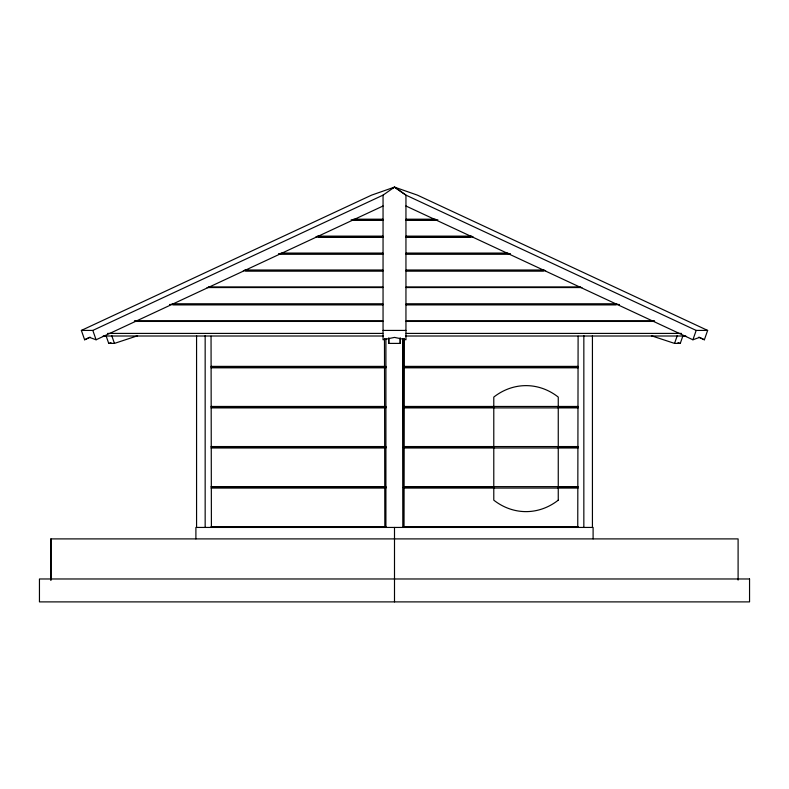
<?xml version="1.0" encoding="UTF-8"?>
<svg xmlns="http://www.w3.org/2000/svg" width="789" height="789" viewBox="0 0 789 789"><rect width="100%" height="100%" fill="white"/><g stroke="black" fill="none" stroke-linecap="round" stroke-linejoin="round"><path stroke-width="1.18" d="M50.9 538.897L50.9 580.083L50.9 538.897L738.1 538.897L738.1 580.083M400.23 337.81L400.23 343.402L388.77 343.402L388.77 337.81M651.448 335.779L674.546 343.402L677.287 335.572M674.546 343.402L680.276 343.402L683.008 335.572M405.95 205.998L692.91 339.773L696.184 330.423L707.634 330.423L704.37 339.773L698.788 337.169M402.962 338.599L403.317 527.437M404.392 338.599L404.027 527.437M577.755 527.437L578.11 336.183M211.403 527.437L211.048 336.183M384.835 527.437L384.47 338.599M385.91 367.812L385.91 366.382M385.91 407.893L385.91 406.463M385.91 447.984L385.91 446.554M385.91 488.066L385.91 486.635M385.555 527.437L385.91 526.727M90.212 337.169L84.63 339.773L81.366 330.423L92.816 330.423L383.05 195.13L394.51 187.111L417.411 195.13L707.634 330.423M392.577 188.453L394.49 187.111L405.95 195.13L696.184 330.423M84.63 339.773L89.532 337.406L96.09 339.773L383.05 205.998M81.366 330.423L371.589 195.13L394.51 187.111L405.95 195.13L405.95 339.773L394.5 337.406L383.05 339.773L383.05 195.13M692.91 339.773L699.468 337.406L704.37 339.773M105.992 335.572L108.724 343.402L111.032 342.643M108.724 343.402L114.454 343.402L137.552 335.779M353.63 219.194L382.912 219.194M406.088 219.194L435.37 219.194M351.125 219.806L382.902 219.806M406.098 219.806L437.875 219.806M353.028 220.151L383.188 220.151M405.812 220.151L435.972 220.151M317.267 236.138L382.951 236.138M406.049 236.138L471.733 236.138M315.985 236.739L382.941 236.739M406.059 236.739L473.015 236.739M318.075 237.085L383.02 237.085M405.98 237.085L470.925 237.085M281.022 253.072L382.852 253.072M406.148 253.072L507.978 253.072M278.507 253.673L382.843 253.673M406.157 253.673L510.493 253.673M280.48 254.019L383.059 254.019M405.94 254.019L508.52 254.019M244.738 270.006L382.803 270.006M406.197 270.006L544.262 270.006M243.367 270.617L382.882 270.617M406.118 270.617L545.633 270.617M245.428 270.962L382.99 270.962M406.01 270.962L543.572 270.962M208.375 286.949L382.833 286.949M406.167 286.949L580.625 286.949M207.073 287.551L382.833 287.551M406.167 287.551L581.927 287.551M172.071 303.883L382.803 303.883M406.197 303.883L616.929 303.883M169.546 304.485L382.803 304.485M406.197 304.485L619.454 304.485M172.771 304.83L382.981 304.83M406.019 304.83L616.229 304.83M134.485 320.817L382.833 320.817M406.167 320.817L654.515 320.817M134.416 321.429L382.823 321.429M406.177 321.429L654.584 321.429M383.05 330.423L405.95 330.423M107.482 333.412L382.833 333.412M406.167 333.412L681.518 333.412M103.172 336.006L383.434 336.006M405.566 336.006L685.828 336.006M211.048 366.382L384.47 366.382M404.392 366.382L578.11 366.382M211.403 367.092L385.555 367.092M403.317 367.092L577.755 367.092M211.048 367.812L384.47 367.812M404.392 367.812L578.11 367.812M211.048 406.463L384.47 406.463M404.392 406.463L578.11 406.463M211.403 407.183L385.555 407.183M403.317 407.183L493.973 407.183M558.04 407.183L577.755 407.183M211.048 407.893L384.47 407.893M404.392 407.893L578.11 407.893M211.048 446.554L384.47 446.554M404.392 446.554L578.11 446.554M211.403 447.264L385.555 447.264M403.317 447.264L493.973 447.264M558.04 447.264L577.755 447.264M211.048 447.984L384.47 447.984M404.392 447.984L578.11 447.984M211.048 486.635L384.47 486.635M404.392 486.635L578.11 486.635M211.403 487.355L385.555 487.355M403.317 487.355L493.973 487.355M558.04 487.355L577.755 487.355M211.048 488.066L384.47 488.066M404.392 488.066L578.11 488.066M211.048 526.727L384.47 526.727M404.392 526.727L578.11 526.727M677.968 342.643L680.276 343.402M111.713 335.572L114.454 343.402M92.816 330.423L96.09 339.773M593.101 538.897L593.101 527.437L195.899 527.437L195.899 538.897M592.431 335.621L592.431 527.437M583.84 335.621L583.84 527.437M403.09 339.309L403.09 527.437M400.23 338.56L400.23 343.402M394.5 527.437L394.5 601.889M388.77 338.56L388.77 343.402M385.91 338.599L385.91 527.437M205.16 335.621L205.16 527.437M196.569 335.621L196.569 527.437M749.55 578.978L39.45 578.978L39.45 601.889L749.55 601.889L749.55 578.978M558.257 500.167L558.257 397.084A66.217 57.341 90 0 0 493.786 397.084L493.786 500.167A66.217 57.341 -90 0 0 558.257 500.167"/></g></svg>
